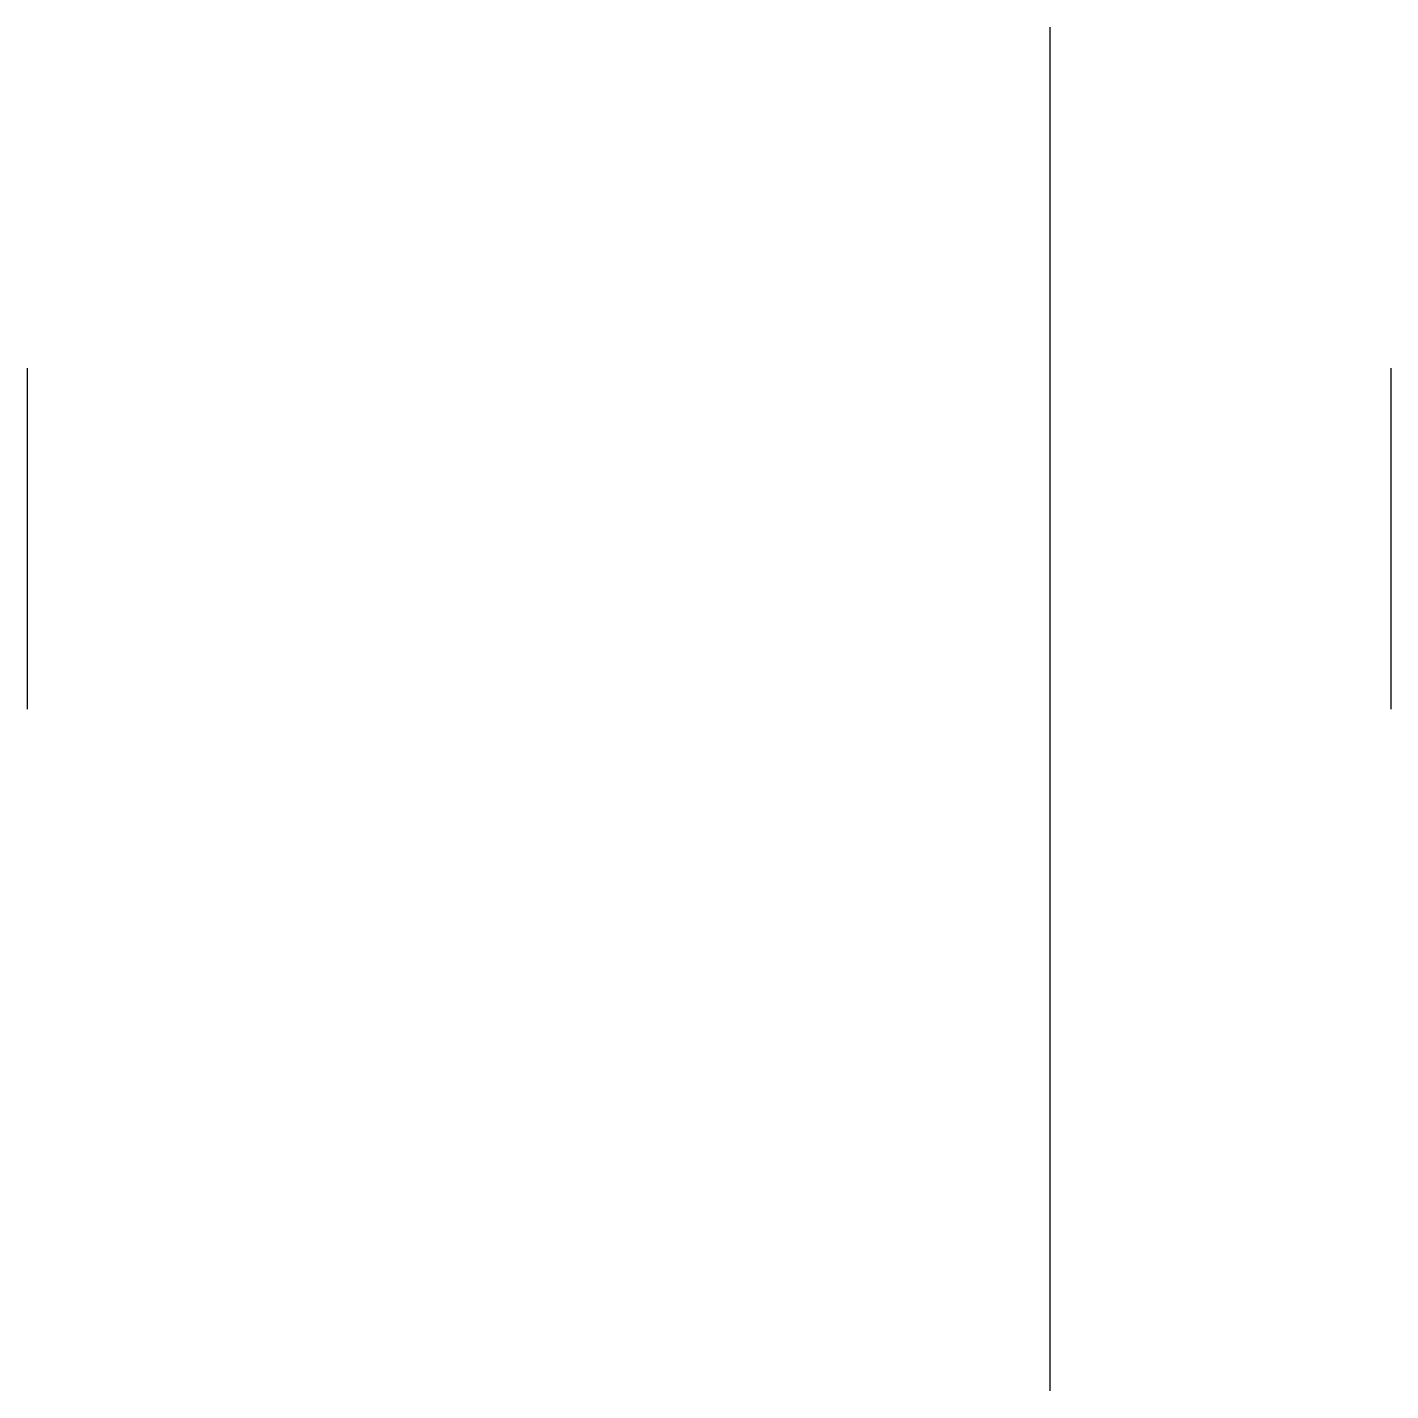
# Model space of a CAD drawing. Extents: x -2 to 2, y 0 to 4.
import ezdxf

# ---------------------------------------------------------------- set-up
doc = ezdxf.new("R2010")
doc.units = 0
doc.layers.get('0').update_dxf_attribs({"linetype": 'CONTINUOUS'})

msp = doc.modelspace()

# ---------------------------------------------------------------- linework, layer by layer
at = {"color": 0}
for p, q in [((1, 4), (1, 0)), ((-2, 3), (-2, 2)), ((2, 3), (2, 2))]:
    msp.add_line(p, q, dxfattribs=at)

doc.saveas('drawing.dxf')
